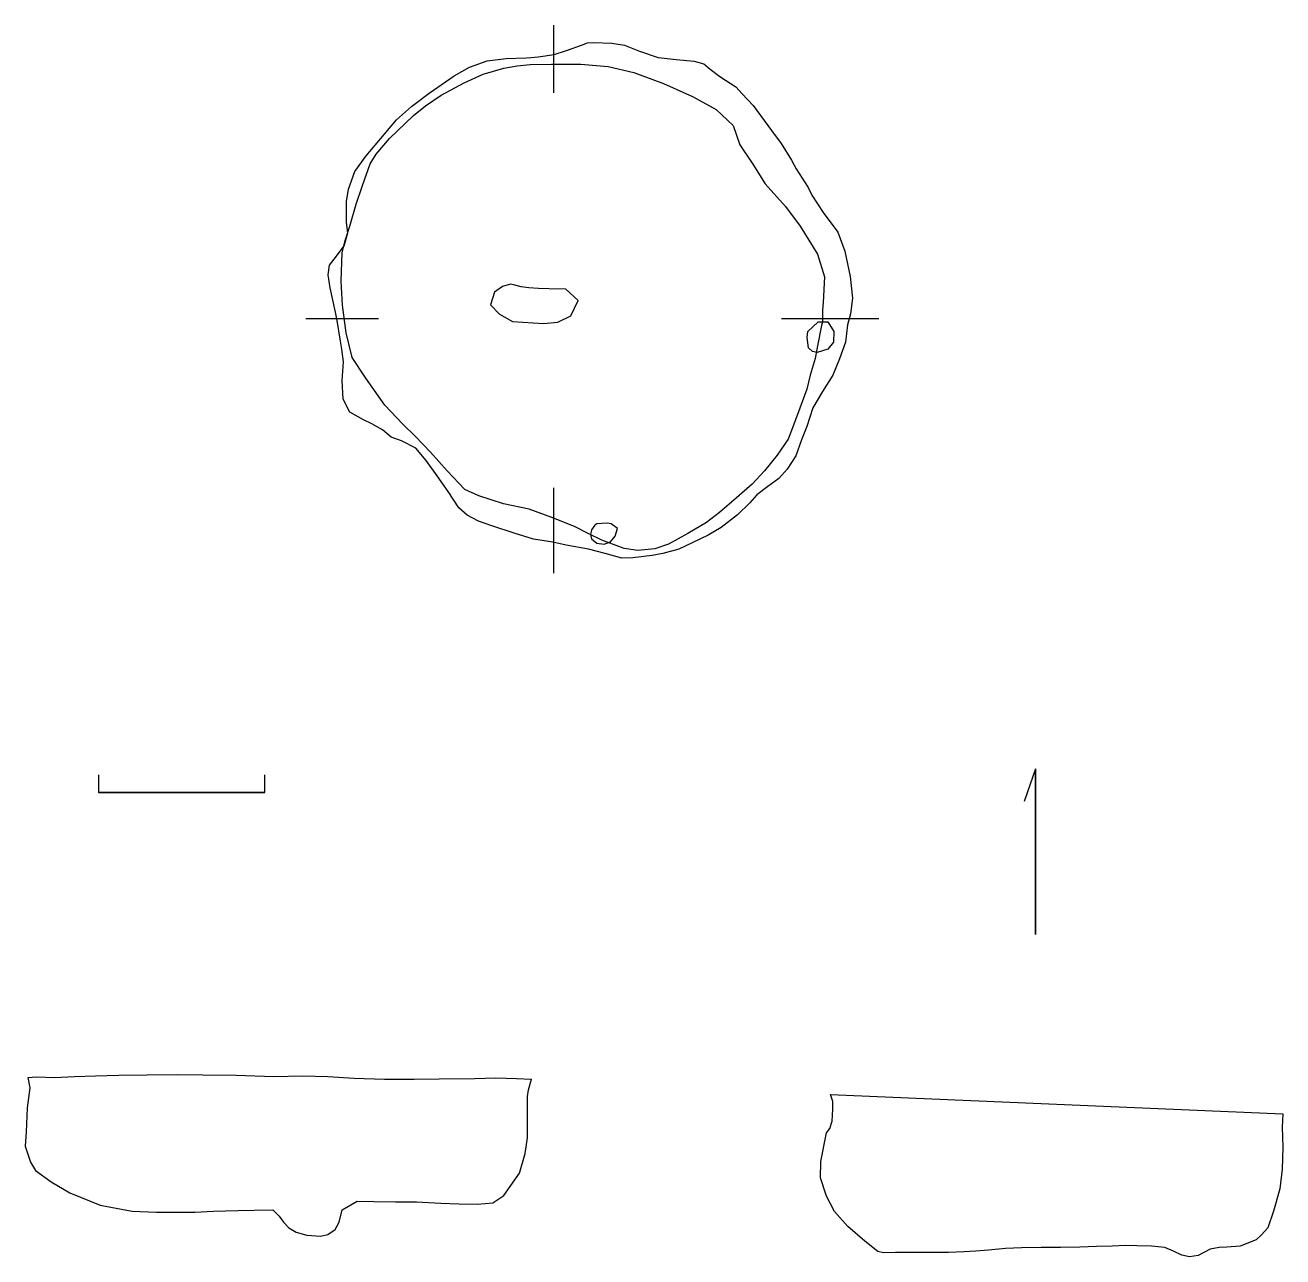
# Model space of a CAD drawing. Extents: x 3709 to 45095, y 5022 to 45552.
import ezdxf

# ---------------------------------------------------------------- set-up
doc = ezdxf.new("R2010")
doc.units = 0
doc.layers.add('LAYER1', color=7, linetype='CONTINUOUS')

msp = doc.modelspace()

# ---------------------------------------------------------------- linework, layer by layer
at = {"layer": 'LAYER1', "color": 3, "linetype": 'CONTINUOUS'}
for points in [[(21098.4858, 45551.5321), (21098.4858, 43322.5003)], [(12943.7851, 35896.1114), (15338.3357, 35896.1114)], [(28602.1241, 35896.1114), (31802.2025, 35896.1114)], [(21098.4858, 30323.5462), (21098.4858, 27520.723)]]:
    msp.add_lwpolyline(points, dxfattribs=at)
at = {"layer": 'LAYER1', "color": 7, "linetype": 'CONTINUOUS'}
for points in [[(13981.0588, 35829.901), (13925.8743, 36105.7792), (13749.3284, 36911.307), (13683.1204, 37330.6377), (13727.2492, 37650.6387), (13958.9795, 37948.5806), (14201.7489, 38290.6453), (14323.127, 38721.0032), (14278.9983, 39063.0869), (14278.9983, 39747.2354), (14345.2063, 40155.5295), (14554.8562, 40740.3672), (14930.044, 41247.9721), (15349.3604, 41744.5356), (15923.1734, 42439.7255), (16419.7381, 42870.0834), (17004.5757, 43311.478), (17821.1592, 43885.2933), (18328.7475, 44172.189), (18913.6018, 44381.8425), (19531.5435, 44459.0895), (20204.6696, 44481.1533), (20348.1103, 44492.1947), (20590.8809, 44514.2728), (21120.5496, 44580.4641), (21517.8023, 44712.8848), (22014.3658, 44889.4427), (22212.9922, 44966.6944), (22411.6185, 44977.7359), (23018.5366, 44955.653), (23426.8117, 44889.4427), (23923.3776, 44690.8211), (24541.3347, 44492.1947), (25126.1724, 44425.9843), (25722.0491, 44370.8154), (26042.0524, 44282.5269), (26251.7178, 44105.9834), (26571.7211, 43863.2104), (27090.3651, 43521.1457), (27300.0162, 43289.3999), (27664.1637, 42903.1886), (28271.0818, 42086.6194), (28591.0851, 41656.2615), (28922.1275, 41104.5147), (29076.6239, 40828.6556), (29473.8766, 40210.6985), (29595.2536, 39956.9032), (29970.4401, 39383.1022), (30455.9646, 38743.0813), (30676.6547, 38114.1018), (30853.2173, 37275.4545), (30930.4667, 36569.2232), (30864.2563, 36050.5911), (30764.9456, 35686.4436), (30698.7352, 35123.6745), (30511.1336, 34571.9373), (30290.4434, 34031.2319), (29948.3763, 33501.5632), (29628.3587, 32960.8531), (29429.7324, 32342.9102), (29253.1698, 31901.5157), (29065.5849, 31382.8836), (28778.6867, 30941.4891), (28513.8524, 30632.5248), (28149.7049, 30367.6928), (27785.5573, 30091.8147), (27553.8258, 29838.0241), (27145.534, 29440.7714), (26615.8653, 29021.4406), (26185.5098, 28767.6453), (25655.8411, 28513.85), (25214.4442, 28304.1822), (24695.8145, 28160.7248), (24342.7084, 28105.5606), (23702.6875, 28028.3088), (23338.5399, 28017.2865), (22797.8298, 28160.7248), (22246.0974, 28304.1822), (21506.7609, 28436.603), (21076.4054, 28535.9138), (20436.3987, 28635.2293), (19796.3778, 28833.8509), (19068.0828, 29076.6239), (18626.687, 29231.1036), (18251.5147, 29429.73), (17975.6402, 29672.503), (17633.5576, 30202.1717), (17269.4101, 30720.7989), (16905.2625, 31228.4039), (16563.1955, 31636.6789), (16088.6945, 31868.4105), (15757.6522, 31989.8041), (15470.7529, 32232.558), (15117.6301, 32431.1844), (14841.771, 32563.6004), (14389.335, 32817.41), (14168.6449, 33247.7679), (14135.5409, 33854.6693), (14179.6851, 34472.6265), (14124.5007, 34891.9429), (14069.3317, 35222.9853), (13981.0588, 35829.901)], [(29948.3763, 35785.7592), (29915.2569, 35664.3798), (29782.8385, 35002.2952), (29705.6058, 34582.9644), (29540.0846, 34031.2319), (29429.7324, 33578.8102), (29198.0008, 32949.826), (28988.3354, 32387.0521), (28811.7895, 31923.5937), (28458.6667, 31404.9474), (28039.3503, 30886.3201), (27631.0585, 30444.9256), (27112.4312, 29992.5039), (26560.6964, 29518.0041), (26130.3408, 29186.9618), (25512.3837, 28822.8143), (24883.4018, 28469.7082), (24430.9801, 28315.2236), (23868.2086, 28260.0404), (23415.787, 28326.2508), (22687.4919, 28602.1241), (22235.0559, 28822.8143), (21782.6366, 29054.5458), (21043.3025, 29352.483), (20292.9413, 29628.3564), (19454.2941, 29804.9189), (18637.7272, 30058.7143), (18174.2665, 30268.3773), (17600.4536, 30886.3201), (17048.7199, 31504.2773), (16541.115, 32022.9093), (16132.8388, 32420.1573), (15547.9856, 33049.1415), (14919.0037, 33931.9163), (14466.5832, 34616.0839), (14267.9581, 35432.6531), (14146.5811, 36337.5059), (14102.4357, 37132.0114), (14135.5409, 38069.9552), (14245.8931, 38500.3131), (14389.335, 38941.7076), (14599.0004, 39658.9613), (14808.667, 40276.9041), (15062.4611, 40983.1354), (15261.0875, 41303.1411), (15702.4832, 41821.7827), (16485.9461, 42583.1829), (16883.1988, 42892.1615), (17401.8273, 43245.2676), (18152.2016, 43653.5474), (18781.1835, 43940.4622), (19465.3343, 44139.0838), (19895.691, 44216.3166), (20326.0465, 44260.4632), (21032.2778, 44271.5046), (21992.302, 44271.5046), (22897.143, 44194.2528), (23735.7903, 43995.6264), (24717.8949, 43631.4789), (25666.8801, 43201.1258), (26450.3442, 42770.7679), (27002.0766, 42252.1406), (27222.7834, 41612.1197), (27653.139, 40972.0987), (28061.4164, 40332.0921), (28723.5011, 39581.7285), (29209.0423, 38941.7076), (29782.8385, 38014.7862), (30014.57, 37264.4274), (29970.4401, 36425.7801), (29948.3763, 36171.9848), (29948.3763, 35785.7592)], [(19675.0009, 37032.6815), (19421.1901, 36955.4488), (19156.3557, 36767.8496), (19023.9385, 36348.5331), (19321.8769, 36039.5545), (19741.2089, 35796.8006), (20767.4435, 35730.5902), (21241.9265, 35774.7178), (21661.2597, 35984.3855), (21904.0136, 36491.9905), (21495.7385, 36867.1746), (20943.9894, 36878.2018), (20601.9199, 36889.2384), (20281.9023, 36911.307), (20028.107, 36944.4074), (19818.4416, 36999.5954), (19675.0009, 37032.6815)], [(29440.7714, 35278.1542), (29462.8352, 35465.7535), (29804.9189, 35785.7592), (30124.9223, 35785.7592), (30323.5486, 35465.7535), (30312.5096, 35123.6745), (30124.9223, 34891.9429), (29771.8161, 34781.5907), (29617.334, 34814.7102), (29484.9156, 34936.0848), (29440.7714, 35278.1542)], [(22521.9707, 29142.8343), (22455.7627, 29098.6877), (22345.4105, 28944.2079), (22312.3053, 28789.7091), (22345.4105, 28646.266), (22521.9707, 28502.8086), (22764.7246, 28469.7082), (22974.3924, 28546.9552), (23128.8722, 28734.5401), (23195.0968, 28988.3354), (22996.4562, 29142.8343), (22864.0378, 29164.898), (22521.9707, 29142.8343)], [(6117.333, 20881.527), (6117.333, 20297.3303)], [(11590.5838, 20297.3303), (11590.5838, 20887.1954)], [(36954.5124, 21080.4512), (36581.1367, 20002.9981)], [(36954.5124, 21080.4512), (36954.5124, 15629.263)], [(36954.5124, 15629.263), (36954.5124, 21080.4512)], [(6117.333, 20297.3303), (11590.5838, 20297.3303)], [(11590.5838, 20297.3303), (6117.333, 20297.3303)], [(3796.8614, 10922.627), (3863.07, 10580.5432), (3774.797, 9929.4975), (3741.6927, 9134.9939), (3708.5884, 8660.4936), (3885.1343, 8141.8645), (4050.6558, 7865.9899), (4569.3007, 7490.8028), (5176.2024, 7126.6552), (6180.372, 6718.3796), (7228.6698, 6519.7532), (8034.2131, 6497.6733), (8784.5725, 6497.6733), (9292.1774, 6497.6733), (9910.1191, 6519.7532), (10715.6623, 6541.8176), (11245.3311, 6552.8578), (11863.2727, 6563.8819), (12061.8991, 6365.2562), (12205.3565, 6166.6304), (12381.9179, 5979.0443), (12624.6718, 5835.5875), (12977.7957, 5736.2743), (13430.2162, 5703.1703), (13672.9856, 5758.3541), (13904.716, 5923.8759), (14037.1331, 6166.6304), (14136.4463, 6563.8819), (14633.011, 6850.7967), (15184.7447, 6839.7565), (15890.9748, 6828.7163), (16586.1647, 6828.7163), (17391.6936, 6784.5881), (17987.5703, 6762.5077), (18594.4884, 6751.4836), (19102.0934, 6795.6123), (19455.2007, 7038.3823), (19973.8446, 7777.717), (20161.4308, 8417.7236), (20238.6635, 8936.3681), (20238.6635, 9653.623), (20238.6635, 10293.6451), (20271.7687, 10514.3352), (20371.0819, 10867.4425)], [(3796.8614, 10922.627), (4083.7601, 10944.6907), (4690.6779, 10922.627), (5330.6994, 10955.731), (6025.8905, 10977.7959), (6787.2895, 10999.8597), (7725.2345, 11010.8999), (8718.3645, 11021.9401), (9557.0118, 11010.8999), (10649.4532, 10999.8597), (11896.3779, 10955.731), (12845.3786, 10977.7959), (13672.9856, 10955.731), (14533.6979, 10900.5465), (15537.852, 10867.4425), (16508.9164, 10867.4425), (17336.5247, 10878.4827), (18495.1753, 10889.523), (19201.4054, 10911.5867), (19874.5315, 10889.523), (20371.0819, 10867.4425)], [(45094.6453, 9722.9231), (45072.5815, 9292.5676), (45094.6453, 8630.4811), (45072.5815, 7902.1861), (44995.3297, 7262.18), (44785.6667, 6522.8453), (44598.0817, 5982.1364), (44377.3916, 5739.3819), (44211.8514, 5584.8843), (43693.2241, 5375.2344), (43251.8295, 5342.1298), (42998.0342, 5331.0902), (42700.0923, 5275.9212), (42302.8444, 5066.2558), (42026.9853, 5022.111), (41773.1756, 5077.2954), (41497.2975, 5209.7126), (41210.4018, 5331.0902), (40769.0024, 5375.2344), (40294.5218, 5386.2585), (39930.3718, 5397.2988), (39477.9359, 5375.2344), (38959.3086, 5364.1942), (38418.6152, 5342.1298), (37778.5919, 5331.0902), (37138.5709, 5331.0902), (36498.5476, 5320.0499), (35968.8789, 5297.9856), (35406.1074, 5242.8172), (34986.791, 5209.7126), (34611.602, 5187.6328), (34092.9747, 5165.5684), (33629.514, 5165.5684), (33254.3251, 5165.5684), (32713.6316, 5165.5684), (32349.4865, 5165.5684), (31952.2338, 5154.5288), (31764.6321, 5198.673), (31334.2766, 5540.7562), (30782.5418, 6015.2404), (30341.1472, 6511.8051), (30076.3129, 7019.41), (29877.6865, 7626.3276), (29888.7255, 8155.9963), (30076.3129, 9104.9815), (30186.6651, 9248.4389), (30263.9145, 9491.1933), (30285.9783, 9877.4207), (30285.9783, 10131.2155), (30208.7288, 10362.9458)], [(30208.7288, 10362.9458), (45094.6453, 9722.9231)]]:
    msp.add_lwpolyline(points, dxfattribs=at)

doc.saveas('drawing.dxf')
